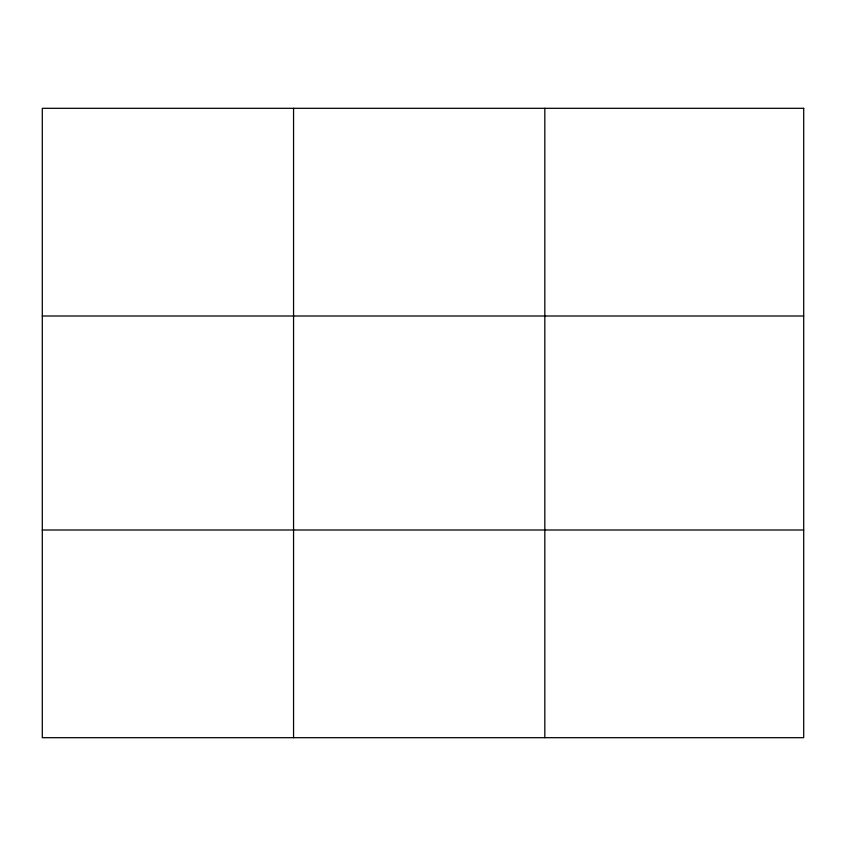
<?xml version="1.0" encoding="UTF-8"?>
<svg xmlns="http://www.w3.org/2000/svg" width="846" height="846" viewBox="0 0 846 846"><rect width="100%" height="100%" fill="white"/><g stroke="black" fill="none" stroke-linecap="round" stroke-linejoin="round"><path stroke-width="1.27" d="M293.562 737.691L293.562 108.309M544.824 737.691L544.824 108.309M42.3 316.002L803.7 316.002M42.3 529.998L803.7 529.998M803.7 108.309L803.7 737.691L42.3 737.691L42.3 108.309L803.7 108.309"/></g></svg>
